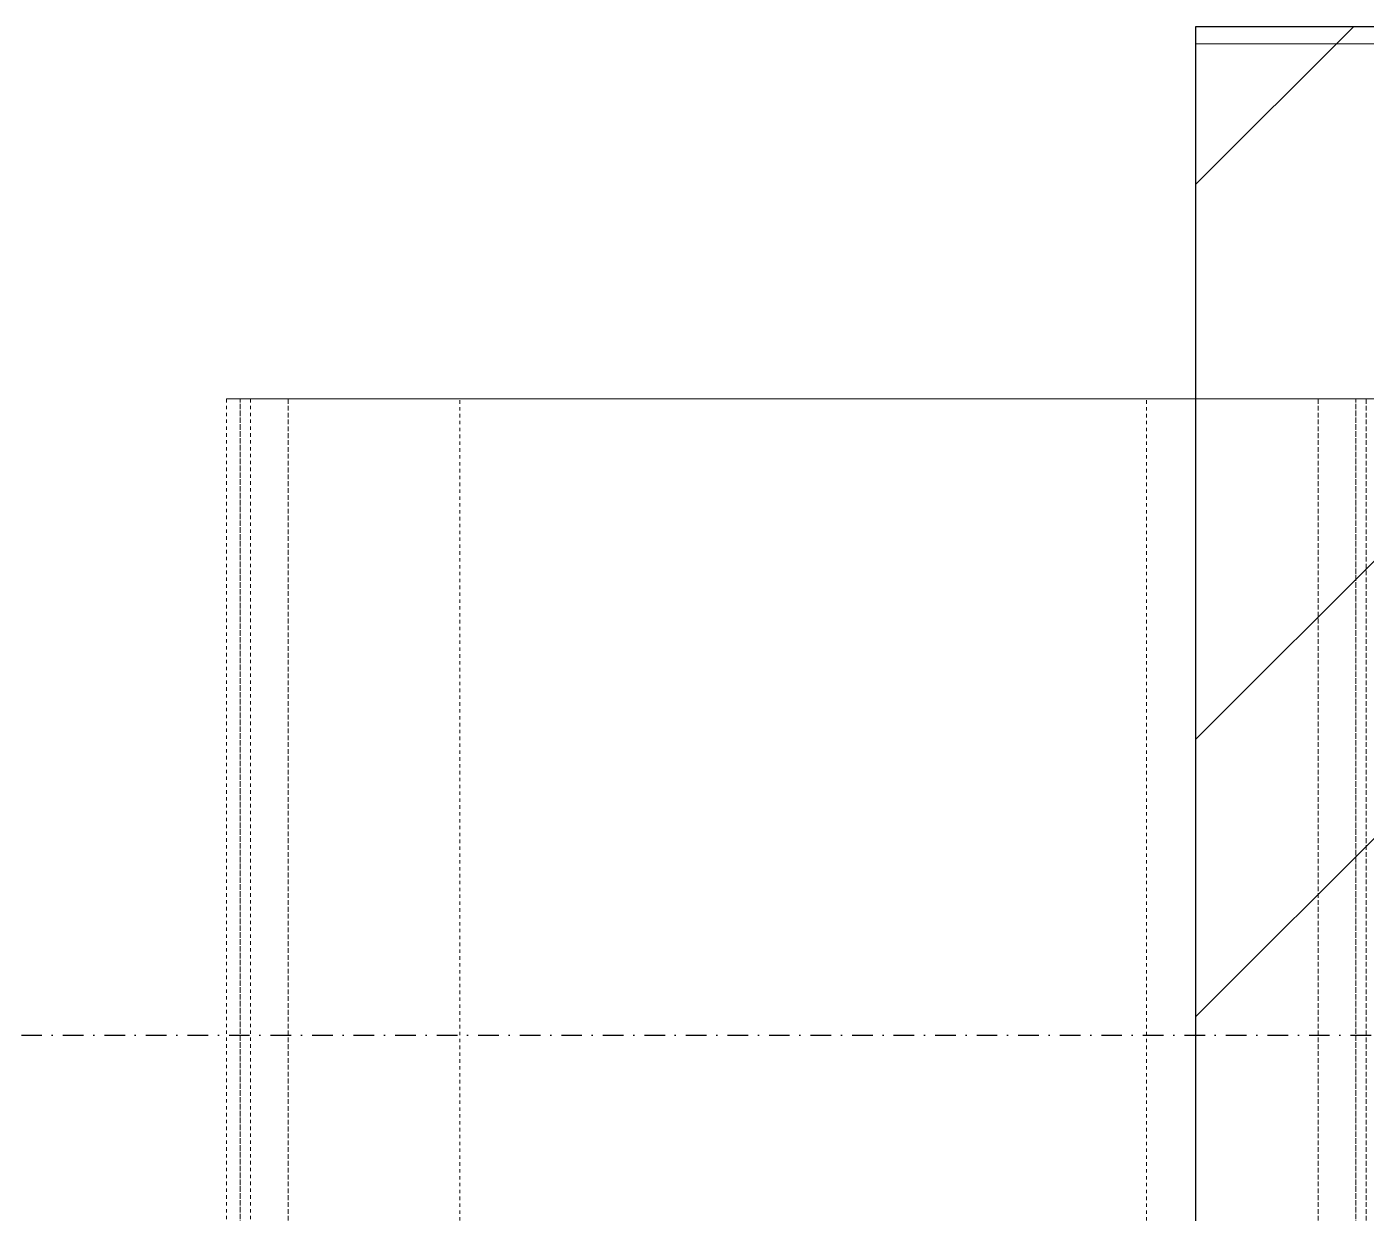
# Model space of a CAD drawing. Header units: millimetres. Extents: x 2179 to 48742, y 3478 to 161002.
# Drawn here: x 18556.8 to 18947, y 153038.6 to 153384.2 of the extents above; entities that cross this region are included whole.
import ezdxf

# ---------------------------------------------------------------- set-up
doc = ezdxf.new("R2010")
doc.units = ezdxf.units.MM
doc.linetypes.add('1_Čerchovaná 6_0mm', pattern=[12, 6, -3, 0, -3])
doc.linetypes.add('3_Čárkovaná 1_0mm', pattern=[2, 1, -1])
for name, color, linetype, lineweight in [('A-DETL-MBND', 7, '3_Čárkovaná 1_0mm', 9), ('A-WALL', 7, 'Continuous', 9), ('A-WALL-1', 7, 'Continuous', 25)]:
    doc.layers.add(name, color=color, linetype=linetype, lineweight=lineweight)
doc.layers.add('A-WALL-PATT-1', color=9, linetype='Continuous', lineweight=9, true_color=0x808080)
doc.layers.add('S-GRID-1', color=9, linetype='1_Čerchovaná 6_0mm', lineweight=25, true_color=0x808080)

# ---------------------------------------------------------------- blocks, each defined once
blk = doc.blocks.new('EN_MEA MEARIN PLUS_EXPERT_basic - MEARIN Plus3000 - NW300-802455-1NP _ stroje')
at = {"layer": 'A-DETL-MBND'}
for p, q in [((27656.38, 168), (-150, 168)), ((27656.38, 168), (-150, 168)), ((27656.38, 164), (27656.38, 168)), ((27656.38, 168), (27656.38, 164)), ((-150, 164), (27656.38, 164)), ((27656.38, 164), (-150, 164)), ((27656.38, 164), (-149, 164)), ((27656.38, 164), (27656.38, 150)), ((27656.38, 100), (27656.38, 164)), ((27656.38, 161), (-150, 161)), ((27656.38, 161), (-150, 161)), ((27656.38, -161), (27656.38, 161)), ((27656.38, 161), (27656.38, -161)), ((27656.38, 150), (-149, 150)), ((-149, 150), (27656.38, 150)), ((27656.38, 150), (27656.38, 61)), ((-149, 100), (27656.38, 100)), ((27656.38, -100), (27656.38, 100)), ((27656.38, 61), (27656.38, -61)), ((27656.38, -61), (27656.38, -150)), ((-149, -100), (27656.38, -100)), ((27656.38, -164), (27656.38, -100)), ((-149, -150), (27656.38, -150)), ((27656.38, -150), (-149, -150)), ((27656.38, -150), (27656.38, -164)), ((-150, -161), (27656.38, -161)), ((27656.38, -161), (-150, -161)), ((27656.38, -164), (-150, -164)), ((27656.38, -164), (-150, -164)), ((-149, -164), (27656.38, -164)), ((27656.38, -168), (27656.38, -164)), ((27656.38, -164), (27656.38, -168))]:
    blk.add_line(p, q, dxfattribs=at)

msp = doc.modelspace()

# ---------------------------------------------------------------- hatches: boundary and pattern name
at = {"layer": 'A-WALL-PATT-1'}
h = msp.add_hatch(dxfattribs=at)
h.set_pattern_fill('FP_4', color=256, angle=76.0104, style=0, pattern_type=2)
h.set_pattern_definition([(45.00036, (-161918.41, 0), (-121.23422, 121.2327), []), (45.00036, (-161837.59, 0.0005), (-121.23422, 121.2327), [])])
h.paths.add_polyline_path([(18897.28, 146990.39), (19097.28, 146990.39), (19097.28, 147583.14), (18897.28, 147583.14)])
h.paths.add_polyline_path([(18897.28, 152583.14), (19097.28, 152583.14), (19097.28, 153384.19), (18897.28, 153384.19)])

# ---------------------------------------------------------------- linework, layer by layer
at = {"layer": 'A-WALL'}
for q in [(18897.28, 146990.39), (22077.28, 153379.19)]:
    msp.add_line((18897.28, 153379.19), q, dxfattribs=at)
at = {"layer": 'A-WALL-1'}
for p, q in [((18897.28, 153384.19), (18897.28, 152583.14)), ((22077.28, 153384.19), (18897.28, 153384.19))]:
    msp.add_line(p, q, dxfattribs=at)
at = {"layer": 'S-GRID-1'}
msp.add_line((15251.91, 153090.39), (41989.24, 153090.39), dxfattribs=at)

# ---------------------------------------------------------------- block references
at = {"layer": 'A-DETL-MBND', "rotation": 90.00000000000001}
msp.add_blockref('EN_MEA MEARIN PLUS_EXPERT_basic - MEARIN Plus3000 - NW300-802455-1NP _ stroje', (18782.96, 125619.39), dxfattribs=at)

doc.saveas('drawing.dxf')
